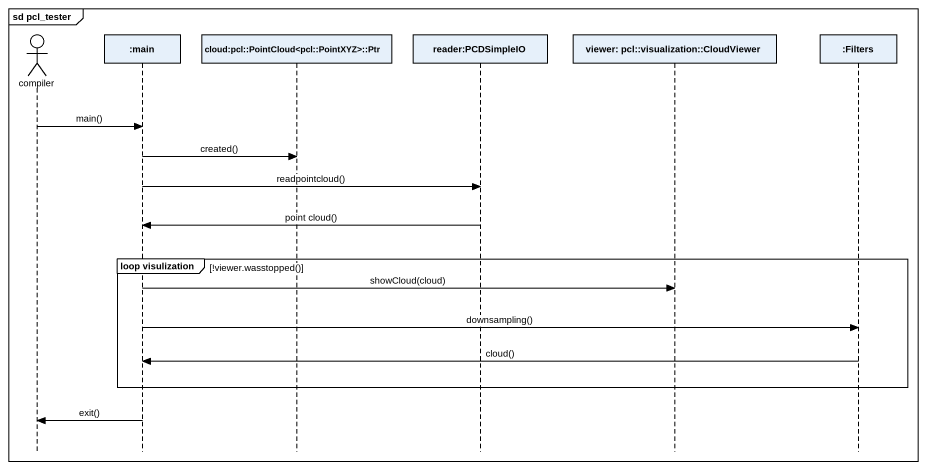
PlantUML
@startuml
mainframe sd pcl_tester
hide footbox
actor compiler
participant ":main" as main
participant "cloud:pcl::PointCloud<pcl::PointXYZ>::Ptr" as cloud_pcl_PointCloud_pcl
participant "reader:PCDSimpleIO" as reader_PCDSimpleIO
participant "viewer: pcl::visualization::CloudViewer" as viewer_pcl_visualization
participant ":Filters" as Filters

compiler -> main : main()
main -> cloud_pcl_PointCloud_pcl : created()
main -> reader_PCDSimpleIO : readpointcloud()
reader_PCDSimpleIO -> main : point cloud()
group loop visulization [!viewer.wasstopped()]
  main -> viewer_pcl_visualization : showCloud(cloud)
  main -> Filters : downsampling()
  Filters -> main : cloud()
end
main -> compiler : exit()
@enduml
